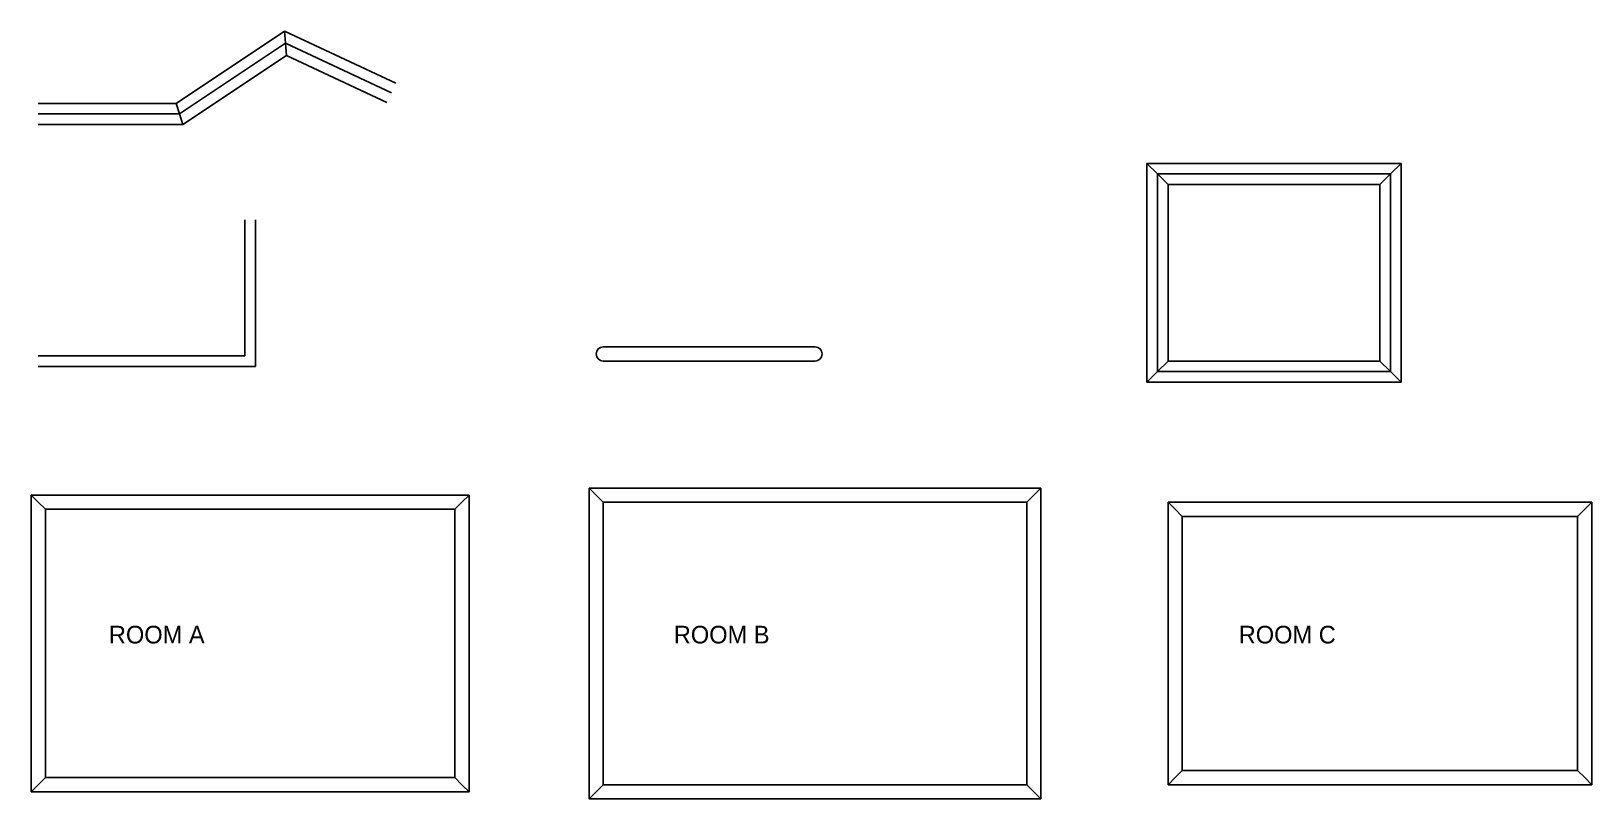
# Model space of a CAD drawing. Header units: millimetres. Extents: x -100 to 22000, y -200 to 10672.
import ezdxf

# ---------------------------------------------------------------- set-up
doc = ezdxf.new("R2010")
doc.units = ezdxf.units.MM
for name, color, linetype in [('A-ANNO-TEXT', 3, 'Continuous'), ('A-GEN', 2, 'Continuous'), ('A-WALL', 1, 'Continuous')]:
    doc.layers.add(name, color=color, linetype=linetype)

msp = doc.modelspace()

# ---------------------------------------------------------------- linework, layer by layer
at = {"layer": 'A-GEN', "color": 0}
for p, q in [((1955, 9650), (3487, 10672)), ((3487, 10672), (5063, 9936)), ((3487, 10672), (3500, 10500)), ((2000, 9500), (3500, 10500)), ((3500, 10500), (5000, 9800)), ((3513, 10328), (3500, 10500)), ((2045, 9350), (3513, 10328)), ((3513, 10328), (4937, 9664)), ((0, 9650), (1955, 9650)), ((1955, 9650), (2000, 9500)), ((0, 9500), (2000, 9500)), ((0, 9350), (2045, 9350)), ((2045, 9350), (2000, 9500)), ((19300, 8800), (15700, 8800)), ((15700, 8800), (15700, 5700)), ((15700, 8800), (15850, 8650)), ((19150, 8650), (15850, 8650)), ((15850, 8650), (15850, 5850)), ((16000, 8500), (15850, 8650)), ((19000, 8500), (19150, 8650)), ((19300, 8800), (19150, 8650)), ((19150, 5850), (19150, 8650)), ((19300, 5700), (19300, 8800)), ((19000, 8500), (16000, 8500)), ((16000, 8500), (16000, 6000)), ((19000, 6000), (19000, 8500)), ((8000, 6200), (11000, 6200)), ((8000, 6000), (11000, 6000)), ((16000, 6000), (15850, 5850)), ((16000, 6000), (19000, 6000)), ((19000, 6000), (19150, 5850)), ((15700, 5700), (15850, 5850)), ((15850, 5850), (19150, 5850)), ((19300, 5700), (19150, 5850)), ((15700, 5700), (19300, 5700))]:
    msp.add_line(p, q, dxfattribs=at)
at = {"layer": 'A-GEN'}
for p, q in [((2925, 6075), (2925, 8000)), ((3075, 5925), (3075, 8000)), ((0, 6075), (2925, 6075)), ((0, 5925), (3075, 5925))]:
    msp.add_line(p, q, dxfattribs=at)
at = {"layer": 'A-GEN', "color": 0}
for centre, start, end in [((8000, 6100), 90, 270), ((11000, 6100), -90, 90)]:
    msp.add_arc(centre, 100, start, end, dxfattribs=at)
at = {"layer": 'A-WALL', "color": 0}
for p, q in [((14200, 4200), (7800, 4200)), ((7800, 4200), (7800, -200)), ((7800, 4200), (7900, 4100)), ((14200, 4200), (14100, 4100)), ((14200, -200), (14200, 4200)), ((6100, 4100), (-100, 4100)), ((-100, 4100), (-100, -100)), ((-100, 4100), (0, 4000)), ((100, 3900), (0, 4000)), ((5900, 3900), (6000, 4000)), ((6100, 4100), (6000, 4000)), ((6100, -100), (6100, 4100)), ((8000, 4000), (7900, 4100)), ((14000, 4000), (8000, 4000)), ((8000, 4000), (8000, 0)), ((14000, 4000), (14100, 4100)), ((14000, 0), (14000, 4000)), ((22000, 4000), (16000, 4000)), ((16000, 4000), (16000, 0)), ((16000, 4000), (16100, 3900)), ((22000, 4000), (21900, 3900)), ((22000, 0), (22000, 4000)), ((5900, 3900), (100, 3900)), ((100, 3900), (100, 100)), ((5900, 100), (5900, 3900)), ((16200, 3800), (16100, 3900)), ((21800, 3800), (16200, 3800)), ((16200, 3800), (16200, 200)), ((21800, 3800), (21900, 3900)), ((21800, 200), (21800, 3800)), ((-100, -100), (0, 0)), ((100, 100), (0, 0)), ((100, 100), (5900, 100)), ((5900, 100), (6000, 0)), ((6100, -100), (6000, 0)), ((8000, 0), (7900, -100)), ((8000, 0), (14000, 0)), ((14000, 0), (14100, -100)), ((16000, 0), (16100, 100)), ((16000, 0), (22000, 0)), ((16200, 200), (16100, 100)), ((16200, 200), (21800, 200)), ((21800, 200), (21900, 100)), ((22000, 0), (21900, 100)), ((-100, -100), (6100, -100)), ((7800, -200), (7900, -100)), ((7800, -200), (14200, -200)), ((14200, -200), (14100, -100))]:
    msp.add_line(p, q, dxfattribs=at)

# ---------------------------------------------------------------- texts
at = {"layer": 'A-ANNO-TEXT'}
for s, p in [('ROOM A', (1000, 2000)), ('ROOM B', (9000, 2000)), ('ROOM C', (17000, 2000))]:
    msp.add_text(s, height=250, dxfattribs=at).set_placement(p)

doc.saveas('drawing.dxf')
